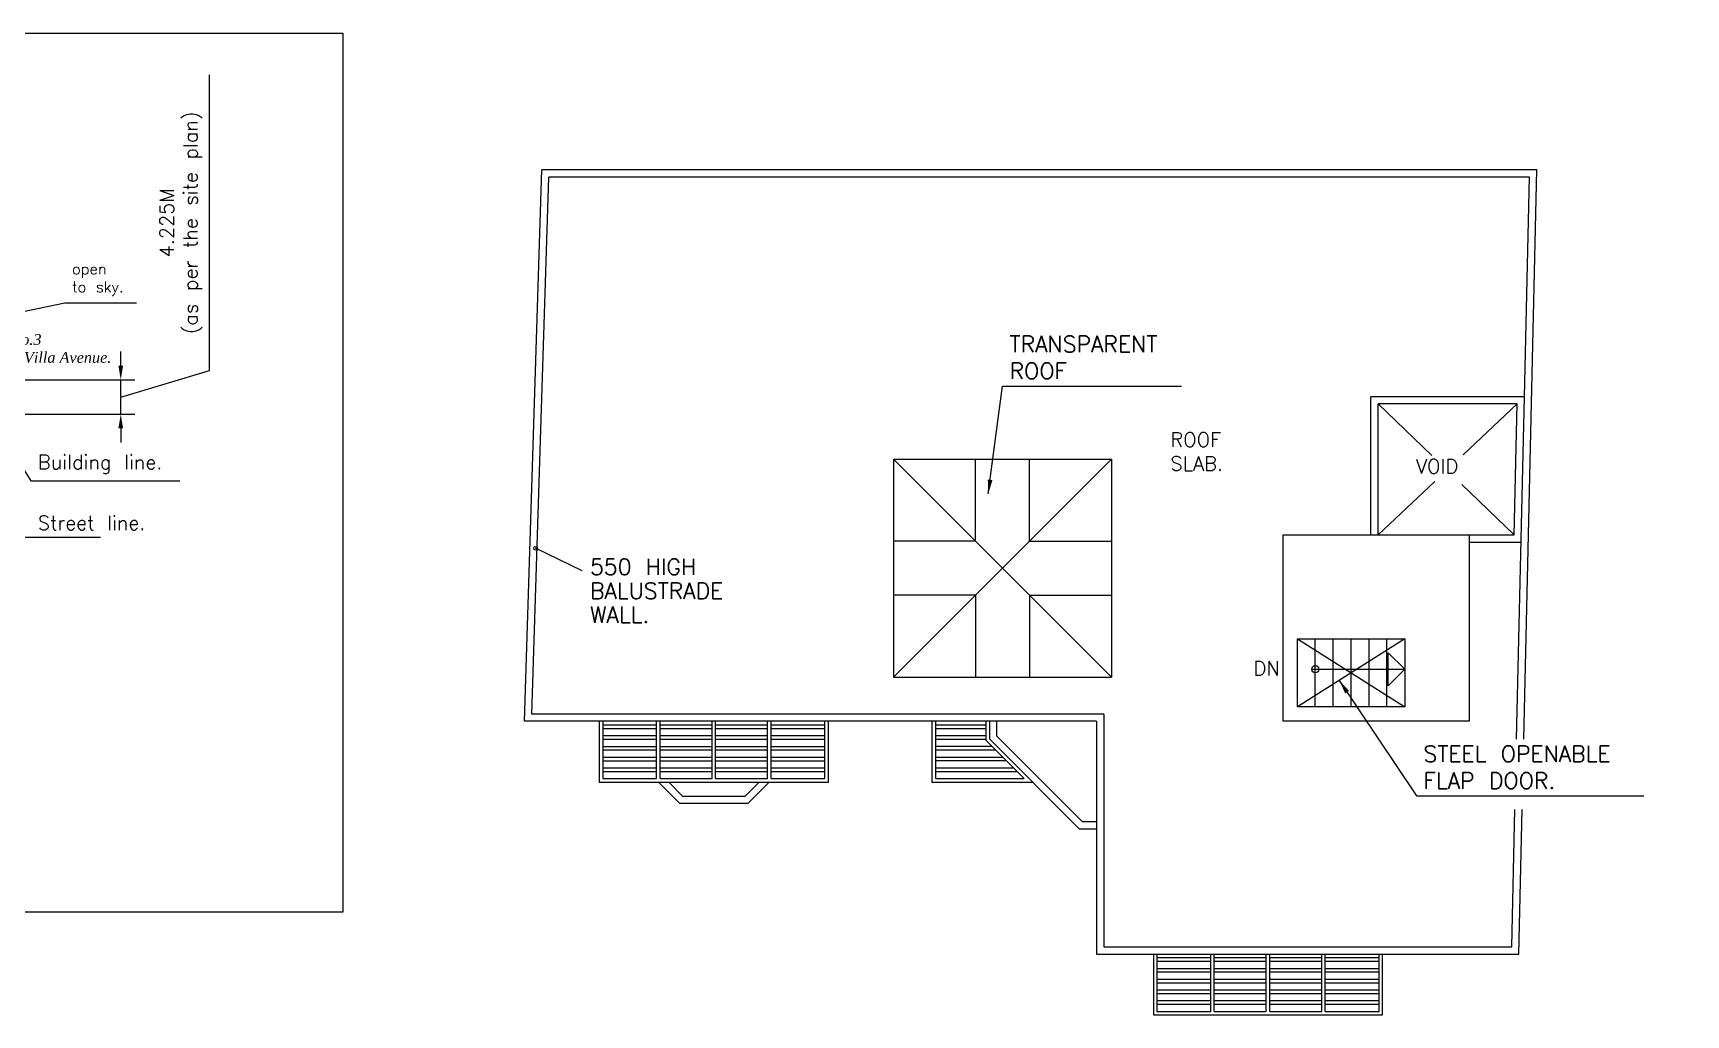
# Model space of a CAD drawing. Header units: inches. Extents: x 35686 to 107884, y -6679 to 46392.
# Drawn here: x 84808 to 107884, y 12727 to 26433 of the extents above; entities that cross this region are included whole.
import ezdxf

# ---------------------------------------------------------------- set-up
doc = ezdxf.new("R2010")
doc.units = ezdxf.units.IN
doc.header["$LTSCALE"] = 500
doc.header["$MEASUREMENT"] = 0
doc.layers.get('DEFPOINTS').update_dxf_attribs({"linetype": 'CONTINUOUS'})
doc.layers.add('DIMENSIONS', color=3, linetype='CONTINUOUS')
doc.layers.add('SITE-PLAN', color=7, linetype='CONTINUOUS')
doc.styles.get("Standard").update_dxf_attribs({"font": 'txt.shx'})
doc.dimstyles.get("Standard").update_dxf_attribs({"dimtxt": 0.18, "dimasz": 0.18, "dimexe": 0.18, "dimexo": 0.0625, "dimgap": 0.09, "dimtad": 0, "dimtih": 1, "dimtoh": 1, "dimdec": 4, "dimzin": 0, "dimdsep": 46, "dimtxsty": 'STANDARD', "dimcen": 0.09, "dimclrt": 256, "dimadec": 0, "dimazin": 0, "dimtfac": 1, "dimtdec": 4, "dimtofl": 0, "dimtmove": 0, "dimatfit": 3, "dimfxl": 1, "dimtolj": 1, "dimtzin": 0, "dimarcsym": 0})

# ---------------------------------------------------------------- blocks, each defined once
blk = doc.blocks.new('*D76')
at = {"layer": 'DEFPOINTS', "color": 0, "linetype": 'Continuous'}
for p in [(83648, 21592), (86032, 21592), (83648, 21113)]:
    blk.add_point(p, dxfattribs=at)
at = {"layer": 'DIMENSIONS', "linetype": 'Continuous', "lineweight": -2}
for p, q in [((87270, 21723), (87270, 25848)), ((86032, 21790), (86032, 21988)), ((86032, 21352), (87270, 21723)), ((83717, 21592), (86230, 21592)), ((86032, 21113), (86032, 21592)), ((83717, 21113), (86230, 21113)), ((86032, 20915), (86032, 20717))]:
    blk.add_line(p, q, dxfattribs=at)
at = {"layer": 'DIMENSIONS', "linetype": 'Continuous'}
for points in [[(85999, 21790), (86065, 21790), (86032, 21592)], [(85999, 20915), (86065, 20915), (86032, 21113)]]:
    blk.add_solid(points, dxfattribs=at)
at = {"layer": 'DIMENSIONS', "color": 7, "linetype": 'Continuous', "insert": (86874, 23786), "char_height": 198, "attachment_point": 5, "rotation": 90}
blk.add_mtext('\\A1;4.225M\\P(as per the site plan)', dxfattribs=at)

msp = doc.modelspace()

# ---------------------------------------------------------------- linework, layer by layer
at = {"layer": 'SITE-PLAN', "color": 7, "linetype": 'Continuous'}
for p, q in [((91670.3, 16826.8), (91913, 24521.9)), ((105801, 24523), (91913, 24521.9)), ((105619.1, 16576.8), (105801, 24523)), ((91773.5, 16926.8), (92009.9, 24423)), ((105698.7, 24423), (92009.9, 24423)), ((105628.5, 21356.8), (105698.7, 24423)), ((105628.5, 21356.8), (103485, 21356.8)), ((103485, 19426.8), (103485, 21356.8)), ((103585, 21256.8), (104334, 20535.1)), ((103585, 19426.8), (103585, 21256.8)), ((105527.8, 21256.8), (103585, 21256.8)), ((105526.2, 21256.8), (104772.1, 20545.8)), ((105484.3, 19426.8), (105526.2, 21256.8)), ((105519.1, 16576.8), (105628.5, 21356.8)), ((96819.1, 20486.2), (96819.1, 17440)), ((96819.1, 20486.2), (99865.3, 20486.2)), ((96819.1, 20486.2), (98342.2, 18963.1)), ((99865.3, 20486.2), (98342.2, 18963.1)), ((99865.3, 20486.2), (99865.3, 17440)), ((104376.1, 20172.6), (103585, 19426.8)), ((104753.4, 20130.9), (105484.3, 19426.8)), ((104859, 19426.8), (105484.3, 19426.8)), ((92472.8, 18927.4), (91823.4, 19241.6)), ((104859.6, 19326.8), (105582, 19326.8)), ((96819.1, 17440), (98342.2, 18963.1)), ((99865.3, 17440), (98342.2, 18963.1)), ((102259.6, 17026.8), (102259.6, 17976.8)), ((102459.6, 17976.8), (103959.6, 17026.8)), ((103959.6, 17976.8), (102459.6, 17026.8)), ((102709.6, 17026.8), (102709.6, 17976.8)), ((102959.6, 17026.8), (102959.6, 17976.8)), ((103209.6, 17026.8), (103209.6, 17976.8)), ((103459.6, 17026.8), (103459.6, 17976.8)), ((103709.6, 17026.8), (103709.6, 17976.8)), ((103728, 17320.1), (103728, 17783.4)), ((103728, 17783.4), (103959.6, 17551.8)), ((102659.6, 17551.8), (103959.6, 17551.8)), ((103728, 17320.1), (103959.6, 17551.8)), ((96819.1, 17440), (99865.3, 17440)), ((99755, 16926.8), (91773.5, 16926.8)), ((99755, 16926.8), (99755, 13676.8)), ((99655, 16826.8), (91670.3, 16826.8)), ((92712.6, 16825.7), (92712.6, 15975.7)), ((92762.6, 16825.7), (92762.6, 16025.7)), ((92762.6, 16775.7), (93512.6, 16775.7)), ((92762.6, 16725.7), (93512.6, 16725.7)), ((92762.6, 16625.7), (93512.6, 16625.7)), ((93512.6, 16025.7), (93512.6, 16825.7)), ((93562.6, 16025.7), (93562.6, 16825.7)), ((93562.6, 16775.7), (94287.6, 16775.7)), ((93562.6, 16725.7), (94287.6, 16725.7)), ((93562.6, 16625.7), (94287.6, 16625.7)), ((94287.6, 16025.7), (94287.6, 16825.7)), ((94337.6, 16025.7), (94337.6, 16825.7)), ((94337.6, 16775.7), (95062.6, 16775.7)), ((94337.6, 16725.7), (95062.6, 16725.7)), ((94337.6, 16625.7), (95062.6, 16625.7)), ((95062.6, 16025.7), (95062.6, 16825.7)), ((95112.6, 16025.7), (95112.6, 16825.7)), ((95112.6, 16775.7), (95862.6, 16775.7)), ((95112.6, 16725.7), (95862.6, 16725.7)), ((95112.6, 16625.7), (95862.6, 16625.7)), ((95862.6, 16025.7), (95862.6, 16825.7)), ((95912.6, 15975.7), (95912.6, 16825.7)), ((97355, 16826.8), (97355, 15976.8)), ((97405, 16826.8), (97405, 16026.8)), ((97405, 16776.8), (98113.6, 16776.8)), ((97405, 16726.8), (98113.6, 16726.8)), ((97405, 16626.8), (98113.6, 16626.8)), ((98113.6, 16556), (98113.6, 16826.8)), ((98163.6, 16576.8), (98163.6, 16826.8)), ((98263.6, 16618.2), (98263.6, 16826.8)), ((99455, 15426.8), (98263.6, 16618.2)), ((99655, 16826.8), (99655, 13576.8)), ((92762.6, 16575.7), (93512.6, 16575.7)), ((92762.6, 16475.7), (93512.6, 16475.7)), ((92762.6, 16425.7), (93512.6, 16425.7)), ((93562.6, 16575.7), (94287.6, 16575.7)), ((93562.6, 16475.7), (94287.6, 16475.7)), ((93562.6, 16425.7), (94287.6, 16425.7)), ((94337.6, 16575.7), (95062.6, 16575.7)), ((94337.6, 16475.7), (95062.6, 16475.7)), ((94337.6, 16425.7), (95062.6, 16425.7)), ((95112.6, 16575.7), (95862.6, 16575.7)), ((95112.6, 16475.7), (95862.6, 16475.7)), ((95112.6, 16425.7), (95862.6, 16425.7)), ((97405, 16576.8), (98113.6, 16576.8)), ((97405, 16476.8), (98192.9, 16476.8)), ((97405, 16426.8), (98242.9, 16426.8)), ((98642.9, 16026.8), (98113.6, 16556)), ((99413.6, 15326.8), (98163.6, 16576.8)), ((92762.6, 16325.7), (93512.6, 16325.7)), ((92762.6, 16275.7), (93512.6, 16275.7)), ((92762.6, 16175.7), (93512.6, 16175.7)), ((93562.6, 16325.7), (94287.6, 16325.7)), ((93562.6, 16275.7), (94287.6, 16275.7)), ((93562.6, 16175.7), (94287.6, 16175.7)), ((94337.6, 16325.7), (95062.6, 16325.7)), ((94337.6, 16275.7), (95062.6, 16275.7)), ((94337.6, 16175.7), (95062.6, 16175.7)), ((95112.6, 16325.7), (95862.6, 16325.7)), ((95112.6, 16275.7), (95862.6, 16275.7)), ((95112.6, 16175.7), (95862.6, 16175.7)), ((97405, 16326.8), (98342.9, 16326.8)), ((97405, 16276.8), (98392.9, 16276.8)), ((97405, 16176.8), (98492.9, 16176.8)), ((92712.6, 15975.7), (95912.6, 15975.7)), ((92762.6, 16125.7), (93512.6, 16125.7)), ((92762.6, 16025.7), (93512.6, 16025.7)), ((93839.8, 15676.8), (93540.9, 15975.7)), ((93562.6, 16125.7), (94287.6, 16125.7)), ((93562.6, 16025.7), (94287.6, 16025.7)), ((93881.2, 15776.8), (93682.3, 15975.7)), ((94337.6, 16125.7), (95062.6, 16125.7)), ((94337.6, 16025.7), (95062.6, 16025.7)), ((94744, 15776.8), (94942.9, 15975.7)), ((94785.4, 15676.8), (95084.3, 15975.7)), ((95112.6, 16125.7), (95862.6, 16125.7)), ((95112.6, 16025.7), (95862.6, 16025.7)), ((97355, 15976.8), (98763.6, 15976.8)), ((97405, 16126.8), (98542.9, 16126.8)), ((97405, 16026.8), (98642.9, 16026.8)), ((94744, 15776.8), (93881.2, 15776.8)), ((94785.4, 15676.8), (93839.8, 15676.8)), ((105452.7, 13676.8), (105496.6, 15593.7)), ((105550.5, 13576.8), (105596.6, 15593.7)), ((99413.6, 15326.8), (99655, 15326.8)), ((99455, 15426.8), (99655, 15426.8)), ((99755, 13676.8), (105452.7, 13676.8)), ((99655, 13576.8), (105550.5, 13576.8)), ((100448.9, 13576.8), (100448.9, 12726.8)), ((100498.9, 13576.8), (100498.9, 12776.8)), ((100498.9, 13526.8), (101248.9, 13526.8)), ((100498.9, 13476.8), (101248.9, 13476.8)), ((101248.9, 12776.8), (101248.9, 13576.8)), ((101298.9, 12776.8), (101298.9, 13576.8)), ((101298.9, 13526.8), (102023.9, 13526.8)), ((101298.9, 13476.8), (102023.9, 13476.8)), ((102023.9, 12776.8), (102023.9, 13576.8)), ((102073.9, 12776.8), (102073.9, 13576.8)), ((102073.9, 13526.8), (102798.9, 13526.8)), ((102073.9, 13476.8), (102798.9, 13476.8)), ((102798.9, 12776.8), (102798.9, 13576.8)), ((102848.9, 12776.8), (102848.9, 13576.8)), ((102848.9, 13526.8), (103598.9, 13526.8)), ((102848.9, 13476.8), (103598.9, 13476.8)), ((103598.9, 12776.8), (103598.9, 13576.8)), ((103648.9, 12726.8), (103648.9, 13576.8)), ((100498.9, 13376.8), (101248.9, 13376.8)), ((100498.9, 13326.8), (101248.9, 13326.8)), ((100498.9, 13226.8), (101248.9, 13226.8)), ((100498.9, 13176.8), (101248.9, 13176.8)), ((101298.9, 13376.8), (102023.9, 13376.8)), ((101298.9, 13326.8), (102023.9, 13326.8)), ((101298.9, 13226.8), (102023.9, 13226.8)), ((101298.9, 13176.8), (102023.9, 13176.8)), ((102073.9, 13376.8), (102798.9, 13376.8)), ((102073.9, 13326.8), (102798.9, 13326.8)), ((102073.9, 13226.8), (102798.9, 13226.8)), ((102073.9, 13176.8), (102798.9, 13176.8)), ((102848.9, 13376.8), (103598.9, 13376.8)), ((102848.9, 13326.8), (103598.9, 13326.8)), ((102848.9, 13226.8), (103598.9, 13226.8)), ((102848.9, 13176.8), (103598.9, 13176.8)), ((100498.9, 13076.8), (101248.9, 13076.8)), ((100498.9, 13026.8), (101248.9, 13026.8)), ((100498.9, 12926.8), (101248.9, 12926.8)), ((101298.9, 13076.8), (102023.9, 13076.8)), ((101298.9, 13026.8), (102023.9, 13026.8)), ((101298.9, 12926.8), (102023.9, 12926.8)), ((102073.9, 13076.8), (102798.9, 13076.8)), ((102073.9, 13026.8), (102798.9, 13026.8)), ((102073.9, 12926.8), (102798.9, 12926.8)), ((102848.9, 13076.8), (103598.9, 13076.8)), ((102848.9, 13026.8), (103598.9, 13026.8)), ((102848.9, 12926.8), (103598.9, 12926.8)), ((100448.9, 12726.8), (103648.9, 12726.8)), ((100498.9, 12876.8), (101248.9, 12876.8)), ((100498.9, 12776.8), (101248.9, 12776.8)), ((101298.9, 12876.8), (102023.9, 12876.8)), ((101298.9, 12776.8), (102023.9, 12776.8)), ((102073.9, 12876.8), (102798.9, 12876.8)), ((102073.9, 12776.8), (102798.9, 12776.8)), ((102848.9, 12876.8), (103598.9, 12876.8)), ((102848.9, 12776.8), (103598.9, 12776.8))]:
    msp.add_line(p, q, dxfattribs=at)
at = {"layer": 'SITE-PLAN', "color": 21, "linetype": 'Continuous'}
for p, q in [((97967.2, 19338.1), (97967.2, 20486.2)), ((98717.2, 19338.1), (98717.2, 20486.2)), ((97967.2, 19338.1), (96819.1, 19338.1)), ((98717.2, 19338.1), (99865.3, 19338.1)), ((97967.2, 18588.1), (96819.1, 18588.1)), ((97967.2, 18588.1), (97967.2, 17440)), ((98717.2, 18588.1), (98717.2, 17440)), ((98717.2, 18588.1), (99865.3, 18588.1))]:
    msp.add_line(p, q, dxfattribs=at)
at = {"layer": 'SITE-PLAN', "color": 6, "linetype": 'Continuous'}
msp.add_lwpolyline([(73696.2, 26433.2), (89133.8, 26433.2), (89133.8, 14163), (73696.2, 14163)], close=True, dxfattribs=at)
at = {"layer": 'SITE-PLAN', "linetype": 'Continuous'}
for points in [[(102260.2, 19426.8), (104859.6, 19426.8), (104859.6, 16827.3), (102260.2, 16827.3)], [(102459.6, 17976.8), (103959.6, 17976.8), (103959.6, 17026.8), (102459.6, 17026.8)]]:
    msp.add_lwpolyline(points, close=True, dxfattribs=at)
at = {"layer": 'SITE-PLAN', "color": 7, "linetype": 'Continuous'}
for centre, radius in [((91823.4, 19241.6), 25), ((102709.6, 17551.8), 50)]:
    msp.add_circle(centre, radius, dxfattribs=at)

# ---------------------------------------------------------------- texts
at = {"layer": 'SITE-PLAN', "linetype": 'Continuous'}
for s, p in [('ROOF', (100684.5, 20657.7)), ('SLAB.', (100684.5, 20324.3)), ('DN', (101844.1, 17465))]:
    msp.add_text(s, height=200, dxfattribs=at).set_placement(p)
at = {"layer": 'SITE-PLAN', "color": 7, "linetype": 'Continuous'}
for s, height, p in [('VOID', 200, (104113.9, 20286.3)), ('550 HIGH', 225, (92583.5, 18868.7)), ('BALUSTRADE ', 225, (92583.5, 18535.3)), ('WALL.', 225, (92583.5, 18202))]:
    msp.add_text(s, height=height, dxfattribs=at).set_placement(p)
at = {"layer": 'SITE-PLAN', "linetype": 'Continuous', "attachment_point": 7}
for s, insert, char_height in [('open \\Pto sky.', (85352.4, 22765.7), 150), ('{\\fTimes New Roman|b0|i1|c0|p18;Asst.no.3\\PDaisy Villa Avenue.}', (84095.6, 21781.6), 150), ('TRANSPARENT\\PROOF', (98441.1, 21604.4), 225), ('Building line.', (84875.3, 20279.7), 198), ('Street line.', (84875.3, 19496.2), 198), ('STEEL OPENABLE\\PFLAP DOOR.', (104220.3, 15884.2), 225)]:
    msp.add_mtext(s, dxfattribs=dict(at, insert=insert, char_height=char_height))

# ---------------------------------------------------------------- dimensions: what is measured, and where the dimension line sits
at = {"layer": 'DIMENSIONS', "linetype": 'Continuous'}
dim = msp.add_aligned_dim(p1=(83648.4, 21112.6), p2=(83648.4, 21591.5), distance=-2383.7, text='4.225M\\P(as per the site plan)', dimstyle='STANDARD', override={"dimscale": 1100, "dimtad": 1, "dimtih": 0, "dimtoh": 0, "dimdec": 0, "dimrnd": 5, "dimclrd": 256, "dimclre": 256, "dimclrt": 7, "dimtdec": 0, "dimtmove": 1}, dxfattribs=at)
dim.commit()
dim.dimension.update_dxf_attribs({"geometry": '*D76', "text_midpoint": (86873.6, 21822.3)})

# ---------------------------------------------------------------- leaders
at = {"layer": 'DIMENSIONS', "linetype": 'Continuous', "annotation_type": 0, "has_hookline": 1, "hookline_direction": 0}
for points, text_width in [([(83412.8, 22291.3), (85253.4, 22666.7)], 900), ([(83887.4, 21591.5), (84776.1, 20180.7), (84776.3, 20180.7)], 1980), ([(98143.4, 19999.7), (98341.9, 21505.4), (98342.1, 21505.4)], 2400), ([(82496.3, 21384.4), (83705.8, 19397.2), (83705.9, 19397.2)], 1947), ([(103044.1, 17396.9), (104121.1, 15785.2), (104121.3, 15785.2)], 3075)]:
    msp.add_leader(points, dimstyle='STANDARD', override={"dimscale": 1100, "dimtad": 1, "dimtih": 0, "dimtoh": 0, "dimdec": 0, "dimrnd": 5, "dimclrd": 256, "dimclre": 256, "dimclrt": 7, "dimtdec": 0, "dimtmove": 1}, dxfattribs=dict(at, text_width=text_width))

doc.saveas('drawing.dxf')
